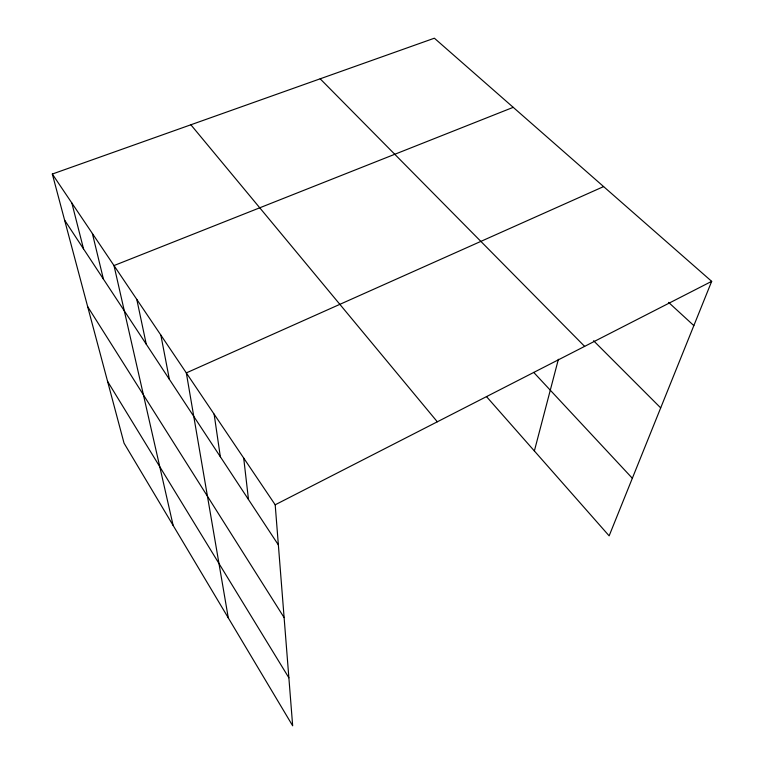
<?xml version="1.0" encoding="UTF-8"?>
<svg xmlns="http://www.w3.org/2000/svg" width="764" height="764" viewBox="0 0 764 764"><rect width="100%" height="100%" fill="white"/><g stroke="black" fill="none" stroke-linecap="round" stroke-linejoin="round"><path stroke-width="1.15" d="M534.37 450.961L558.389 359.261M52.324 174.039L275.193 504.794L292.669 725.8L124.045 443.168L52.324 174.039L434.372 38.2L711.676 281.343L609.137 535.851L486.439 396.545M275.193 504.794L711.676 281.343M603.608 186.588L186.32 372.899L228.283 617.875M513.217 107.342L113.998 265.566L173.142 525.46M668.557 302.372L693.846 325.607M593.58 340.744L660.688 407.89M320.164 78.807L584.632 346.378M533.721 372.402L632.344 478.264M190.866 124.78L437.314 421.795M64.606 220.137L278.373 544.933M87.65 306.612L284.113 617.589M107.581 381.389L288.878 677.802M71.845 203.014L83.543 248.911M92.377 233.478L103.417 279.108M136.794 299.392L146.258 344.192M160.86 335.119L169.379 379.326M214.13 414.174L220.338 456.748M243.697 458.056L248.491 499.522"/></g></svg>
